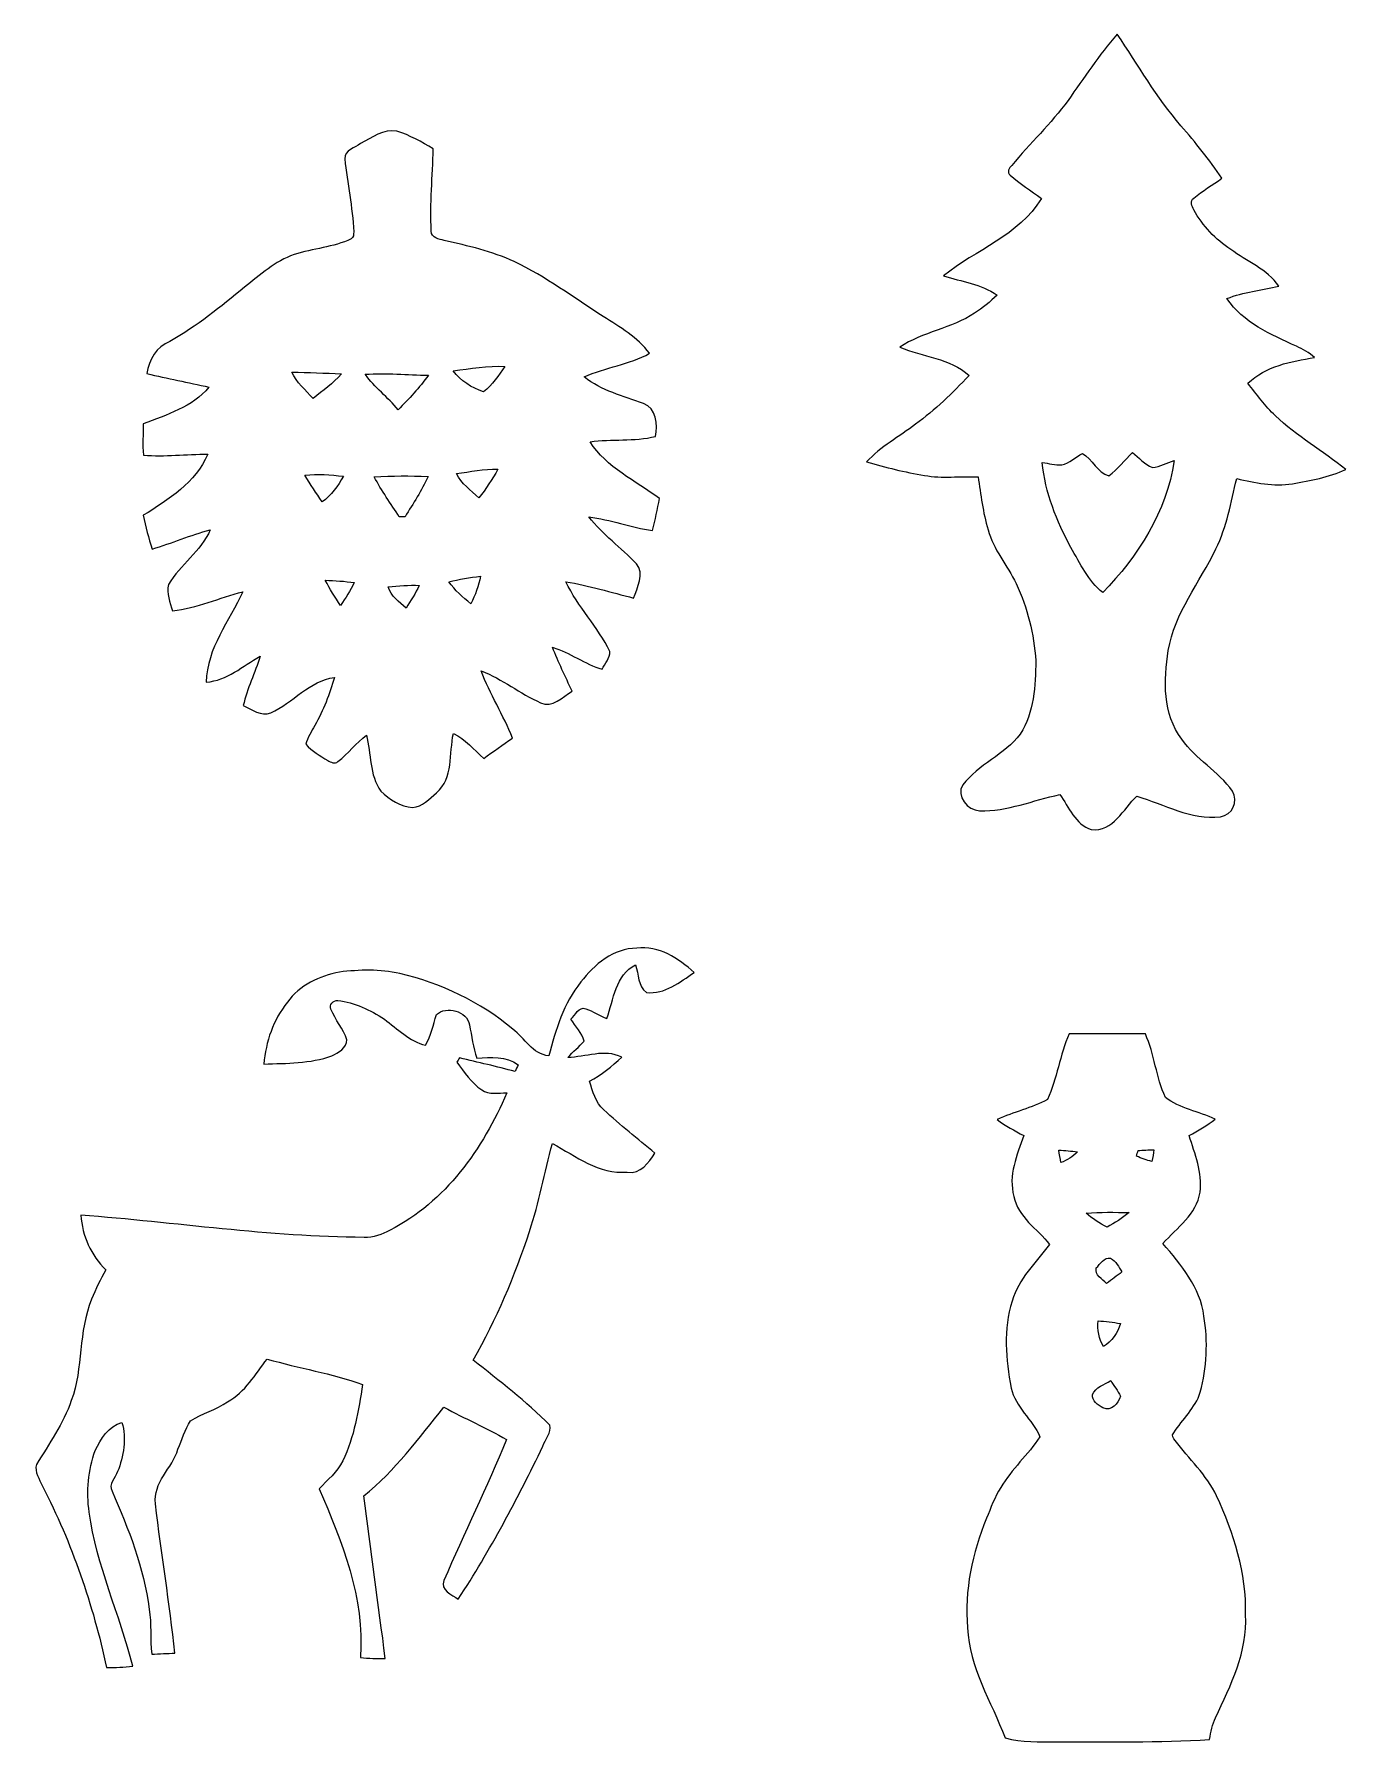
# Model space of a CAD drawing. Header units: centimetres. Extents: x -12.4 to 12.4, y -16.1 to 16.1.
import ezdxf

# ---------------------------------------------------------------- set-up
doc = ezdxf.new("R2010")
doc.units = ezdxf.units.CM
doc.header["$MEASUREMENT"] = 0
doc.layers.add('Layer 1', color=7, linetype='Continuous')

msp = doc.modelspace()

# ---------------------------------------------------------------- linework, layer by layer
at = {"layer": 'Layer 1', "color": 251, "lineweight": 9}
for points, knots in [([(8.05163, 16.1313), (8.44885, 15.55169), (8.79457, 14.93433), (9.2567, 14.40093), (9.2567, 14.40093), (9.53364, 14.08589), (9.79152, 13.75464), (10.03141, 13.40997), (10.03141, 13.40997), (9.85608, 13.28121), (9.66523, 13.17361), (9.49801, 13.03497), (9.49801, 13.03497), (9.42358, 12.98029), (9.46274, 12.87728), (9.49943, 12.81166), (9.49943, 12.81166), (9.67123, 12.51427), (9.90793, 12.25074), (10.19793, 12.06448), (10.19793, 12.06448), (10.49849, 11.83517), (10.88584, 11.69159), (11.10774, 11.37056), (11.10774, 11.37056), (10.77895, 11.29895), (10.43958, 11.25979), (10.1249, 11.13561), (10.1249, 11.13561), (10.42899, 10.67947), (10.95851, 10.45862), (11.43759, 10.23532), (11.43759, 10.23532), (11.56, 10.17923), (11.67994, 10.11503), (11.77978, 10.02295), (11.77978, 10.02295), (11.33528, 9.94957), (10.85974, 9.86314), (10.52389, 9.53612), (10.52389, 9.53612), (10.68688, 9.32304), (10.84457, 9.10361), (11.04248, 8.92088), (11.04248, 8.92088), (11.44394, 8.53106), (11.93924, 8.25836), (12.37174, 7.90629), (12.37174, 7.90629), (12.05459, 7.75812), (11.7057, 7.69744), (11.3635, 7.63782), (11.3635, 7.63782), (11.00684, 7.57785), (10.65724, 7.66146), (10.3108, 7.73378), (10.3108, 7.73378), (10.20216, 7.28646), (10.12455, 6.82361), (9.91675, 6.40804), (9.91675, 6.40804), (9.61126, 5.77022), (9.13888, 5.20083), (9.01753, 4.48611), (9.01753, 4.48611), (8.93144, 3.92448), (8.91064, 3.2856), (9.27329, 2.81253), (9.27329, 2.81253), (9.53506, 2.42976), (9.96721, 2.20998), (10.22897, 1.82828), (10.22897, 1.82828), (10.35103, 1.63566), (10.22191, 1.3732), (10.00318, 1.34744), (10.00318, 1.34744), (9.44369, 1.28253), (8.94239, 1.58133), (8.42416, 1.73656), (8.42416, 1.73656), (8.16804, 1.49878), (7.98036, 1.05005), (7.56197, 1.10403), (7.56197, 1.10403), (7.26528, 1.20104), (7.13934, 1.53018), (6.97001, 1.76513), (6.97001, 1.76513), (6.46554, 1.6593), (5.97659, 1.44516), (5.45342, 1.45927), (5.45342, 1.45927), (5.23046, 1.46774), (5.00292, 1.73585), (5.13486, 1.94611), (5.13486, 1.94611), (5.42943, 2.33804), (5.92473, 2.51655), (6.22071, 2.90813), (6.22071, 2.90813), (6.48564, 3.31559), (6.51281, 3.82147), (6.51457, 4.29243), (6.51457, 4.29243), (6.48247, 4.79549), (6.35864, 5.29467), (6.1438, 5.75117), (6.1438, 5.75117), (5.97482, 6.09407), (5.71553, 6.39499), (5.61393, 6.76928), (5.61393, 6.76928), (5.51586, 7.09455), (5.4767, 7.43251), (5.42378, 7.76729), (5.42378, 7.76729), (5.08653, 7.78387), (4.74679, 7.73307), (4.41272, 7.79481), (4.41272, 7.79481), (4.04266, 7.85619), (3.67789, 7.9465), (3.31841, 8.05128), (3.31841, 8.05128), (3.58369, 8.34019), (3.93788, 8.52399), (4.24339, 8.76459), (4.24339, 8.76459), (4.61451, 9.03129), (4.94224, 9.35162), (5.25516, 9.68323), (5.25516, 9.68323), (4.89814, 10.01413), (4.3732, 10.03213), (3.94529, 10.21804), (3.94529, 10.21804), (4.38061, 10.5052), (4.92319, 10.57364), (5.35958, 10.8601), (5.35958, 10.8601), (5.51515, 10.95429), (5.64956, 11.07882), (5.78432, 11.20053), (5.78432, 11.20053), (5.4827, 11.4136), (5.1144, 11.45488), (4.77291, 11.56494), (4.77291, 11.56494), (5.3818, 12.05919), (6.20095, 12.32589), (6.62076, 13.0265), (6.62076, 13.0265), (6.42603, 13.17643), (6.21083, 13.30202), (6.03056, 13.4703), (6.03056, 13.4703), (5.95965, 13.51616), (6.0161, 13.60894), (6.06125, 13.65057), (6.06125, 13.65057), (6.40556, 14.06861), (6.80456, 14.44079), (7.12453, 14.88), (7.12453, 14.88), (7.42615, 15.30227), (7.71225, 15.7376), (8.05163, 16.1313), (8.05163, 16.1313), (8.05163, 16.1313), (8.05163, 16.1313), (8.05163, 16.1313)], [0, 0, 0, 0, 0.02272727, 0.02272727, 0.02272727, 0.02272727, 0.04545455, 0.04545455, 0.04545455, 0.04545455, 0.06818182, 0.06818182, 0.06818182, 0.06818182, 0.09090909, 0.09090909, 0.09090909, 0.09090909, 0.11363636, 0.11363636, 0.11363636, 0.11363636, 0.13636364, 0.13636364, 0.13636364, 0.13636364, 0.15909091, 0.15909091, 0.15909091, 0.15909091, 0.18181818, 0.18181818, 0.18181818, 0.18181818, 0.20454545, 0.20454545, 0.20454545, 0.20454545, 0.22727273, 0.22727273, 0.22727273, 0.22727273, 0.25, 0.25, 0.25, 0.25, 0.27272727, 0.27272727, 0.27272727, 0.27272727, 0.29545455, 0.29545455, 0.29545455, 0.29545455, 0.31818182, 0.31818182, 0.31818182, 0.31818182, 0.34090909, 0.34090909, 0.34090909, 0.34090909, 0.36363636, 0.36363636, 0.36363636, 0.36363636, 0.38636364, 0.38636364, 0.38636364, 0.38636364, 0.40909091, 0.40909091, 0.40909091, 0.40909091, 0.43181818, 0.43181818, 0.43181818, 0.43181818, 0.45454545, 0.45454545, 0.45454545, 0.45454545, 0.47727273, 0.47727273, 0.47727273, 0.47727273, 0.5, 0.5, 0.5, 0.5, 0.52272727, 0.52272727, 0.52272727, 0.52272727, 0.54545455, 0.54545455, 0.54545455, 0.54545455, 0.56818182, 0.56818182, 0.56818182, 0.56818182, 0.59090909, 0.59090909, 0.59090909, 0.59090909, 0.61363636, 0.61363636, 0.61363636, 0.61363636, 0.63636364, 0.63636364, 0.63636364, 0.63636364, 0.65909091, 0.65909091, 0.65909091, 0.65909091, 0.68181818, 0.68181818, 0.68181818, 0.68181818, 0.70454545, 0.70454545, 0.70454545, 0.70454545, 0.72727273, 0.72727273, 0.72727273, 0.72727273, 0.75, 0.75, 0.75, 0.75, 0.77272727, 0.77272727, 0.77272727, 0.77272727, 0.79545455, 0.79545455, 0.79545455, 0.79545455, 0.81818182, 0.81818182, 0.81818182, 0.81818182, 0.84090909, 0.84090909, 0.84090909, 0.84090909, 0.86363636, 0.86363636, 0.86363636, 0.86363636, 0.88636364, 0.88636364, 0.88636364, 0.88636364, 0.90909091, 0.90909091, 0.90909091, 0.90909091, 0.93181818, 0.93181818, 0.93181818, 0.93181818, 0.95454545, 0.95454545, 0.95454545, 0.95454545, 1, 1, 1, 1]), ([(-6.24012, 14.06508), (-6.02739, 14.17797), (-5.80938, 14.34166), (-5.55291, 14.30179), (-5.55291, 14.30179), (-5.3102, 14.22171), (-5.08548, 14.09436), (-4.86499, 13.9663), (-4.86499, 13.9663), (-4.87768, 13.44772), (-4.93131, 12.92914), (-4.90415, 12.40985), (-4.90415, 12.40985), (-4.90803, 12.28602), (-4.74822, 12.25321), (-4.65932, 12.23593), (-4.65932, 12.23593), (-4.21129, 12.12798), (-3.7548, 12.03273), (-3.3357, 11.83411), (-3.3357, 11.83411), (-2.7388, 11.54978), (-2.20857, 11.15078), (-1.65365, 10.79624), (-1.65365, 10.79624), (-1.34145, 10.59375), (-1.00666, 10.40713), (-0.78018, 10.10233), (-0.78018, 10.10233), (-1.16576, 9.8843), (-1.61485, 9.84057), (-2.01278, 9.65677), (-2.01278, 9.65677), (-1.68682, 9.395), (-1.27936, 9.292), (-0.89589, 9.15124), (-0.89589, 9.15124), (-0.64965, 9.07185), (-0.62636, 8.74872), (-0.66835, 8.53176), (-0.66835, 8.53176), (-1.07333, 8.43404), (-1.4949, 8.48661), (-1.90483, 8.42981), (-1.90483, 8.42981), (-1.59192, 7.94615), (-1.04405, 7.69109), (-0.59284, 7.36019), (-0.59284, 7.36019), (-0.62989, 7.15663), (-0.67152, 6.95379), (-0.72655, 6.75411), (-0.72655, 6.75411), (-1.1326, 6.81162), (-1.5196, 6.95943), (-1.92635, 7.01129), (-1.92635, 7.01129), (-1.66283, 6.68109), (-1.3231, 6.42674), (-1.02853, 6.12758), (-1.02853, 6.12758), (-0.86414, 5.93884), (-1.01513, 5.67285), (-1.08286, 5.47812), (-1.08286, 5.47812), (-1.5069, 5.58536), (-1.92635, 5.71695), (-2.35921, 5.78539), (-2.35921, 5.78539), (-2.13872, 5.31266), (-1.75667, 4.93519), (-1.52842, 4.46741), (-1.52842, 4.46741), (-1.52418, 4.34147), (-1.62296, 4.24057), (-1.67517, 4.13227), (-1.67517, 4.13227), (-2.00678, 4.22681), (-2.28335, 4.45224), (-2.61355, 4.54714), (-2.61355, 4.54714), (-2.50173, 4.26633), (-2.37226, 3.99257), (-2.24244, 3.71917), (-2.24244, 3.71917), (-2.42342, 3.61933), (-2.61392, 3.38368), (-2.83793, 3.5015), (-2.83793, 3.5015), (-3.22845, 3.66978), (-3.56183, 3.94812), (-3.9587, 4.10475), (-3.9587, 4.10475), (-3.80101, 3.66202), (-3.53925, 3.26726), (-3.3671, 2.83123), (-3.3671, 2.83123), (-3.55195, 2.7074), (-3.73152, 2.57723), (-3.91284, 2.44881), (-3.91284, 2.44881), (-4.0984, 2.61039), (-4.25998, 2.81535), (-4.48681, 2.92083), (-4.48681, 2.92083), (-4.56654, 2.54124), (-4.48293, 2.08228), (-4.80361, 1.79723), (-4.80361, 1.79723), (-4.93659, 1.68399), (-5.07525, 1.53724), (-5.25728, 1.51819), (-5.25728, 1.51819), (-5.48694, 1.53794), (-5.69437, 1.67482), (-5.857, 1.82934), (-5.857, 1.82934), (-6.07467, 2.13802), (-6.03798, 2.53595), (-6.12758, 2.88802), (-6.12758, 2.88802), (-6.32408, 2.74021), (-6.4733, 2.54018), (-6.66592, 2.38884), (-6.66592, 2.38884), (-6.72342, 2.33487), (-6.8028, 2.37791), (-6.85995, 2.40895), (-6.85995, 2.40895), (-7.00141, 2.50314), (-7.16334, 2.57899), (-7.27164, 2.71446), (-7.27164, 2.71446), (-7.24236, 2.84428), (-7.16263, 2.95505), (-7.10407, 3.07288), (-7.10407, 3.07288), (-6.93685, 3.3551), (-6.82432, 3.66484), (-6.73083, 3.97811), (-6.73083, 3.97811), (-7.19932, 3.9132), (-7.5207, 3.50468), (-7.93275, 3.30748), (-7.93275, 3.30748), (-8.12288, 3.23657), (-8.2894, 3.3738), (-8.4545, 3.44647), (-8.4545, 3.44647), (-8.38536, 3.76926), (-8.22836, 4.06242), (-8.13877, 4.37886), (-8.13877, 4.37886), (-8.46544, 4.19365), (-8.76107, 3.91884), (-9.15512, 3.88956), (-9.15512, 3.88956), (-9.13819, 4.53267), (-8.72508, 5.04244), (-8.46121, 5.59841), (-8.46121, 5.59841), (-8.9043, 5.48059), (-9.33009, 5.2922), (-9.78977, 5.23541), (-9.78977, 5.23541), (-9.84092, 5.39486), (-9.89913, 5.56666), (-9.8702, 5.73529), (-9.8702, 5.73529), (-9.63913, 6.105), (-9.25848, 6.36324), (-9.07751, 6.76787), (-9.07751, 6.76787), (-9.44934, 6.66733), (-9.80529, 6.51705), (-10.17288, 6.40275), (-10.17288, 6.40275), (-10.24979, 6.60983), (-10.29389, 6.82714), (-10.34327, 7.04163), (-10.34327, 7.04163), (-9.86879, 7.33443), (-9.35303, 7.6604), (-9.12654, 8.19415), (-9.12654, 8.19415), (-9.53118, 8.20156), (-9.93547, 8.14265), (-10.33904, 8.17756), (-10.33904, 8.17756), (-10.3648, 8.37442), (-10.34363, 8.57409), (-10.34363, 8.77164), (-10.34363, 8.77164), (-9.90195, 8.93851), (-9.41829, 9.08633), (-9.10291, 9.46167), (-9.10291, 9.46167), (-9.49308, 9.5527), (-9.88749, 9.62537), (-10.2773, 9.71956), (-10.2773, 9.71956), (-10.23286, 9.98062), (-10.09704, 10.22404), (-9.84198, 10.32775), (-9.84198, 10.32775), (-9.33363, 10.6135), (-8.88172, 10.98357), (-8.43016, 11.3494), (-8.43016, 11.3494), (-8.13877, 11.58258), (-7.85337, 11.84434), (-7.49389, 11.96711), (-7.49389, 11.96711), (-7.13794, 12.08141), (-6.75517, 12.10293), (-6.41404, 12.2645), (-6.41404, 12.2645), (-6.36959, 12.2899), (-6.3717, 12.3534), (-6.36782, 12.39856), (-6.36782, 12.39856), (-6.39005, 12.86176), (-6.4913, 13.31613), (-6.53786, 13.77616), (-6.53786, 13.77616), (-6.55197, 13.94196), (-6.3396, 13.98253), (-6.24012, 14.06508), (-6.24012, 14.06508), (-6.24012, 14.06508), (-6.24012, 14.06508), (-6.24012, 14.06508)], [0, 0, 0, 0, 0.01694915, 0.01694915, 0.01694915, 0.01694915, 0.03389831, 0.03389831, 0.03389831, 0.03389831, 0.05084746, 0.05084746, 0.05084746, 0.05084746, 0.06779661, 0.06779661, 0.06779661, 0.06779661, 0.08474576, 0.08474576, 0.08474576, 0.08474576, 0.10169492, 0.10169492, 0.10169492, 0.10169492, 0.11864407, 0.11864407, 0.11864407, 0.11864407, 0.13559322, 0.13559322, 0.13559322, 0.13559322, 0.15254237, 0.15254237, 0.15254237, 0.15254237, 0.16949153, 0.16949153, 0.16949153, 0.16949153, 0.18644068, 0.18644068, 0.18644068, 0.18644068, 0.20338983, 0.20338983, 0.20338983, 0.20338983, 0.22033898, 0.22033898, 0.22033898, 0.22033898, 0.23728814, 0.23728814, 0.23728814, 0.23728814, 0.25423729, 0.25423729, 0.25423729, 0.25423729, 0.27118644, 0.27118644, 0.27118644, 0.27118644, 0.28813559, 0.28813559, 0.28813559, 0.28813559, 0.30508475, 0.30508475, 0.30508475, 0.30508475, 0.3220339, 0.3220339, 0.3220339, 0.3220339, 0.33898305, 0.33898305, 0.33898305, 0.33898305, 0.3559322, 0.3559322, 0.3559322, 0.3559322, 0.37288136, 0.37288136, 0.37288136, 0.37288136, 0.38983051, 0.38983051, 0.38983051, 0.38983051, 0.40677966, 0.40677966, 0.40677966, 0.40677966, 0.42372881, 0.42372881, 0.42372881, 0.42372881, 0.44067797, 0.44067797, 0.44067797, 0.44067797, 0.45762712, 0.45762712, 0.45762712, 0.45762712, 0.47457627, 0.47457627, 0.47457627, 0.47457627, 0.49152542, 0.49152542, 0.49152542, 0.49152542, 0.50847458, 0.50847458, 0.50847458, 0.50847458, 0.52542373, 0.52542373, 0.52542373, 0.52542373, 0.54237288, 0.54237288, 0.54237288, 0.54237288, 0.55932203, 0.55932203, 0.55932203, 0.55932203, 0.57627119, 0.57627119, 0.57627119, 0.57627119, 0.59322034, 0.59322034, 0.59322034, 0.59322034, 0.61016949, 0.61016949, 0.61016949, 0.61016949, 0.62711864, 0.62711864, 0.62711864, 0.62711864, 0.6440678, 0.6440678, 0.6440678, 0.6440678, 0.66101695, 0.66101695, 0.66101695, 0.66101695, 0.6779661, 0.6779661, 0.6779661, 0.6779661, 0.69491525, 0.69491525, 0.69491525, 0.69491525, 0.71186441, 0.71186441, 0.71186441, 0.71186441, 0.72881356, 0.72881356, 0.72881356, 0.72881356, 0.74576271, 0.74576271, 0.74576271, 0.74576271, 0.76271186, 0.76271186, 0.76271186, 0.76271186, 0.77966102, 0.77966102, 0.77966102, 0.77966102, 0.79661017, 0.79661017, 0.79661017, 0.79661017, 0.81355932, 0.81355932, 0.81355932, 0.81355932, 0.83050847, 0.83050847, 0.83050847, 0.83050847, 0.84745763, 0.84745763, 0.84745763, 0.84745763, 0.86440678, 0.86440678, 0.86440678, 0.86440678, 0.88135593, 0.88135593, 0.88135593, 0.88135593, 0.89830508, 0.89830508, 0.89830508, 0.89830508, 0.91525424, 0.91525424, 0.91525424, 0.91525424, 0.93220339, 0.93220339, 0.93220339, 0.93220339, 0.94915254, 0.94915254, 0.94915254, 0.94915254, 0.96610169, 0.96610169, 0.96610169, 0.96610169, 1, 1, 1, 1]), ([(-7.53799, 9.74532), (-7.44838, 9.5481), (-7.27728, 9.40665), (-7.1337, 9.24966), (-7.1337, 9.24966), (-6.95061, 9.39713), (-6.75764, 9.53647), (-6.59925, 9.7118), (-6.59925, 9.7118), (-6.91216, 9.72838), (-7.22507, 9.74461), (-7.53799, 9.74532), (-7.53799, 9.74532), (-7.53799, 9.74532), (-7.53799, 9.74532), (-7.53799, 9.74532)], [0, 0, 0, 0, 0.2, 0.2, 0.2, 0.2, 0.4, 0.4, 0.4, 0.4, 0.6, 0.6, 0.6, 0.6, 1, 1, 1, 1]), ([(-6.15122, 9.70651), (-5.97448, 9.45569), (-5.7233, 9.27083), (-5.52786, 9.03553), (-5.52786, 9.03553), (-5.32537, 9.24048), (-5.12781, 9.45251), (-4.95812, 9.68605), (-4.95812, 9.68605), (-5.3557, 9.69487), (-5.75364, 9.73121), (-6.15122, 9.70651), (-6.15122, 9.70651), (-6.15122, 9.70651), (-6.15122, 9.70651), (-6.15122, 9.70651)], [0, 0, 0, 0, 0.2, 0.2, 0.2, 0.2, 0.4, 0.4, 0.4, 0.4, 0.6, 0.6, 0.6, 0.6, 1, 1, 1, 1]), ([(-4.48717, 9.77248), (-4.35205, 9.58092), (-4.13933, 9.44616), (-3.91778, 9.37702), (-3.91778, 9.37702), (-3.74668, 9.49907), (-3.63556, 9.6864), (-3.51138, 9.85291), (-3.51138, 9.85291), (-3.83876, 9.87337), (-4.16367, 9.8134), (-4.48717, 9.77248), (-4.48717, 9.77248), (-4.48717, 9.77248), (-4.48717, 9.77248), (-4.48717, 9.77248)], [0, 0, 0, 0, 0.2, 0.2, 0.2, 0.2, 0.4, 0.4, 0.4, 0.4, 0.6, 0.6, 0.6, 0.6, 1, 1, 1, 1]), ([(7.39475, 8.21144), (7.26564, 8.14018), (7.15381, 8.02835), (7.00705, 7.99413), (7.00705, 7.99413), (6.88252, 7.98707), (6.76011, 8.02341), (6.63734, 8.03858), (6.63734, 8.03858), (6.69096, 7.47061), (6.91251, 6.93015), (7.1785, 6.43026), (7.1785, 6.43026), (7.35383, 6.13252), (7.50553, 5.80161), (7.78104, 5.58078), (7.78104, 5.58078), (8.44497, 6.26446), (8.99178, 7.11677), (9.13006, 8.07527), (9.13006, 8.07527), (8.99072, 8.03858), (8.86372, 7.95285), (8.71838, 7.94368), (8.71838, 7.94368), (8.57197, 8.00612), (8.46473, 8.13171), (8.34196, 8.22802), (8.34196, 8.22802), (8.1945, 8.08056), (8.0615, 7.91722), (7.8964, 7.78881), (7.8964, 7.78881), (7.67909, 7.84349), (7.58173, 8.10066), (7.39475, 8.21144)], [0, 0, 0, 0, 0.1, 0.1, 0.1, 0.1, 0.2, 0.2, 0.2, 0.2, 0.3, 0.3, 0.3, 0.3, 0.4, 0.4, 0.4, 0.4, 0.5, 0.5, 0.5, 0.5, 0.6, 0.6, 0.6, 0.6, 0.7, 0.7, 0.7, 0.7, 0.8, 0.8, 0.8, 0.8, 1, 1, 1, 1]), ([(-7.29069, 7.79763), (-7.18697, 7.62653), (-7.0755, 7.46073), (-6.96437, 7.29422), (-6.96437, 7.29422), (-6.7908, 7.41698), (-6.66698, 7.59549), (-6.56397, 7.77929), (-6.56397, 7.77929), (-6.80562, 7.8061), (-7.04833, 7.82938), (-7.29069, 7.79763), (-7.29069, 7.79763), (-7.29069, 7.79763), (-7.29069, 7.79763), (-7.29069, 7.79763)], [0, 0, 0, 0, 0.2, 0.2, 0.2, 0.2, 0.4, 0.4, 0.4, 0.4, 0.6, 0.6, 0.6, 0.6, 1, 1, 1, 1]), ([(-5.98118, 7.76906), (-5.84501, 7.50377), (-5.66862, 7.26176), (-5.5074, 7.01129), (-5.5074, 7.01129), (-5.48023, 7.01235), (-5.42626, 7.01446), (-5.3991, 7.01552), (-5.3991, 7.01552), (-5.2474, 7.26423), (-5.08089, 7.50659), (-4.96518, 7.7747), (-4.96518, 7.7747), (-5.30385, 7.78952), (-5.64287, 7.78775), (-5.98118, 7.76906), (-5.98118, 7.76906), (-5.98118, 7.76906), (-5.98118, 7.76906), (-5.98118, 7.76906)], [0, 0, 0, 0, 0.16666667, 0.16666667, 0.16666667, 0.16666667, 0.33333333, 0.33333333, 0.33333333, 0.33333333, 0.5, 0.5, 0.5, 0.5, 0.66666667, 0.66666667, 0.66666667, 0.66666667, 1, 1, 1, 1]), ([(-4.42825, 7.82903), (-4.333, 7.63959), (-4.15731, 7.51329), (-4.00562, 7.37183), (-4.00562, 7.37183), (-3.86875, 7.53904), (-3.75162, 7.72214), (-3.6465, 7.91087), (-3.6465, 7.91087), (-3.90967, 7.92322), (-4.1693, 7.86395), (-4.42825, 7.82903), (-4.42825, 7.82903), (-4.42825, 7.82903), (-4.42825, 7.82903), (-4.42825, 7.82903)], [0, 0, 0, 0, 0.2, 0.2, 0.2, 0.2, 0.4, 0.4, 0.4, 0.4, 0.6, 0.6, 0.6, 0.6, 1, 1, 1, 1]), ([(-6.9051, 5.81361), (-6.82185, 5.6478), (-6.71884, 5.49399), (-6.61759, 5.33842), (-6.61759, 5.33842), (-6.52481, 5.47882), (-6.42709, 5.61746), (-6.35795, 5.77163), (-6.35795, 5.77163), (-6.53963, 5.79385), (-6.72201, 5.81114), (-6.9051, 5.81361), (-6.9051, 5.81361), (-6.9051, 5.81361), (-6.9051, 5.81361), (-6.9051, 5.81361)], [0, 0, 0, 0, 0.2, 0.2, 0.2, 0.2, 0.4, 0.4, 0.4, 0.4, 0.6, 0.6, 0.6, 0.6, 1, 1, 1, 1]), ([(-4.57395, 5.78433), (-4.45577, 5.62699), (-4.31042, 5.49293), (-4.15802, 5.36911), (-4.15802, 5.36911), (-4.07018, 5.5328), (-4.01021, 5.71025), (-3.9707, 5.89157), (-3.9707, 5.89157), (-4.17355, 5.86688), (-4.37569, 5.83478), (-4.57395, 5.78433), (-4.57395, 5.78433), (-4.57395, 5.78433), (-4.57395, 5.78433), (-4.57395, 5.78433)], [0, 0, 0, 0, 0.2, 0.2, 0.2, 0.2, 0.4, 0.4, 0.4, 0.4, 0.6, 0.6, 0.6, 0.6, 1, 1, 1, 1]), ([(-5.71765, 5.68802), (-5.66615, 5.51481), (-5.50775, 5.40439), (-5.37828, 5.28938), (-5.37828, 5.28938), (-5.2922, 5.43014), (-5.20048, 5.56737), (-5.12957, 5.7166), (-5.12957, 5.7166), (-5.32572, 5.72929), (-5.52257, 5.70707), (-5.71765, 5.68802)], [0, 0, 0, 0, 0.25, 0.25, 0.25, 0.25, 0.5, 0.5, 0.5, 0.5, 1, 1, 1, 1]), ([(-2.0784, -1.77535), (-1.82546, -1.44762), (-1.46033, -1.13648), (-1.02324, -1.13858), (-1.02324, -1.13858), (-0.60343, -1.08002), (-0.23478, -1.33191), (0.06297, -1.59649), (0.06297, -1.59649), (-0.20621, -1.77535), (-0.49266, -2.01524), (-0.83768, -1.9729), (-0.83768, -1.9729), (-1.00454, -1.85719), (-0.98373, -1.62753), (-1.0437, -1.45256), (-1.0437, -1.45256), (-1.42647, -1.642), (-1.4561, -2.10766), (-1.58874, -2.46432), (-1.58874, -2.46432), (-1.72738, -2.41493), (-1.84839, -2.32815), (-1.98668, -2.27982), (-1.98668, -2.27982), (-2.12107, -2.23008), (-2.18212, -2.40683), (-2.26502, -2.47667), (-2.26502, -2.47667), (-2.18, -2.61284), (-2.06041, -2.73491), (-2.01384, -2.89225), (-2.01384, -2.89225), (-2.1098, -3.00338), (-2.22903, -3.09228), (-2.3257, -3.20305), (-2.3257, -3.20305), (-1.98844, -3.1974), (-1.62684, -3.03371), (-1.30546, -3.19564), (-1.30546, -3.19564), (-1.48997, -3.37168), (-1.68964, -3.53184), (-1.91647, -3.65037), (-1.91647, -3.65037), (-1.8498, -3.83946), (-1.80429, -4.05254), (-1.6466, -4.19082), (-1.6466, -4.19082), (-1.33298, -4.47375), (-1.00772, -4.74363), (-0.67858, -5.00855), (-0.67858, -5.00855), (-0.79958, -5.18848), (-0.94775, -5.41108), (-1.20175, -5.36769), (-1.20175, -5.36769), (-1.73726, -5.4132), (-2.17259, -5.06713), (-2.61497, -4.82653), (-2.61497, -4.82653), (-2.7642, -5.37863), (-2.86509, -5.94413), (-3.04889, -6.48706), (-3.04889, -6.48706), (-3.32159, -7.32984), (-3.67648, -8.14581), (-4.10934, -8.91875), (-4.10934, -8.91875), (-3.61792, -9.31598), (-3.11027, -9.69944), (-2.6633, -10.14712), (-2.6633, -10.14712), (-2.62662, -10.28224), (-2.75503, -10.41805), (-2.79489, -10.54612), (-2.79489, -10.54612), (-3.27185, -11.53883), (-3.79396, -12.51144), (-4.39297, -13.43643), (-4.39297, -13.43643), (-4.5101, -13.35529), (-4.73834, -13.26498), (-4.66707, -13.08612), (-4.66707, -13.08612), (-4.27903, -12.19394), (-3.85252, -11.318), (-3.47963, -10.41875), (-3.47963, -10.41875), (-3.86804, -10.20392), (-4.27268, -10.01907), (-4.66391, -9.80987), (-4.66391, -9.80987), (-5.13663, -10.39336), (-5.58748, -11.00931), (-6.17732, -11.4831), (-6.17732, -11.4831), (-6.05279, -12.50791), (-5.90216, -13.52956), (-5.77198, -14.55367), (-5.77198, -14.55367), (-5.92897, -14.55861), (-6.08631, -14.55544), (-6.24223, -14.53674), (-6.24223, -14.53674), (-6.15722, -13.41385), (-6.58972, -12.35834), (-7.02152, -11.34904), (-7.02152, -11.34904), (-6.86383, -11.18359), (-6.67897, -11.0333), (-6.57702, -10.82446), (-6.57702, -10.82446), (-6.35618, -10.3722), (-6.27998, -9.87055), (-6.20131, -9.37877), (-6.20131, -9.37877), (-6.78763, -9.16993), (-7.40675, -9.07362), (-8.00295, -8.899), (-8.00295, -8.899), (-8.22695, -9.18863), (-8.41923, -9.52412), (-8.7519, -9.70545), (-8.7519, -9.70545), (-8.96427, -9.8649), (-9.23202, -9.9217), (-9.45075, -10.06669), (-9.45075, -10.06669), (-9.56434, -10.22684), (-9.60491, -10.42617), (-9.68852, -10.60291), (-9.68852, -10.60291), (-9.79435, -10.96522), (-10.16548, -11.23192), (-10.11467, -11.6362), (-10.11467, -11.6362), (-10.0032, -12.57706), (-9.84656, -13.51263), (-9.74602, -14.45525), (-9.74602, -14.45525), (-9.89207, -14.46125), (-10.03776, -14.4676), (-10.18347, -14.4743), (-10.18347, -14.4743), (-10.21733, -14.19172), (-10.18594, -13.90527), (-10.23108, -13.6234), (-10.23108, -13.6234), (-10.33656, -12.84764), (-10.61703, -12.10998), (-10.93242, -11.39772), (-10.93242, -11.39772), (-11.00862, -11.26226), (-10.87562, -11.14478), (-10.82764, -11.0266), (-10.82764, -11.0266), (-10.71475, -10.73626), (-10.66078, -10.40183), (-10.7458, -10.09633), (-10.7458, -10.09633), (-10.99944, -10.16653), (-11.14585, -10.4043), (-11.25238, -10.62832), (-11.25238, -10.62832), (-11.38503, -10.99803), (-11.42348, -11.40231), (-11.36527, -11.79107), (-11.36527, -11.79107), (-11.22804, -12.7979), (-10.78813, -13.72535), (-10.54224, -14.70466), (-10.54224, -14.70466), (-10.70664, -14.71913), (-10.87174, -14.72548), (-11.03684, -14.72971), (-11.03684, -14.72971), (-11.29295, -13.5405), (-11.69018, -12.3795), (-12.24933, -11.29824), (-12.24933, -11.29824), (-12.30084, -11.17053), (-12.40456, -11.03507), (-12.36152, -10.89113), (-12.36152, -10.89113), (-12.12269, -10.50026), (-11.85317, -10.12102), (-11.70323, -9.68393), (-11.70323, -9.68393), (-11.47428, -9.06621), (-11.57659, -8.37936), (-11.31906, -7.77011), (-11.31906, -7.77011), (-11.2478, -7.57608), (-11.14726, -7.39511), (-11.05165, -7.21272), (-11.05165, -7.21272), (-11.33388, -6.94002), (-11.49333, -6.56961), (-11.52367, -6.18085), (-11.52367, -6.18085), (-9.74037, -6.31631), (-7.96555, -6.59183), (-6.17415, -6.59995), (-6.17415, -6.59995), (-5.99741, -6.61512), (-5.83407, -6.54385), (-5.68273, -6.46307), (-5.68273, -6.46307), (-4.63639, -5.93602), (-3.92801, -4.92496), (-3.4761, -3.87192), (-3.4761, -3.87192), (-3.63591, -3.86909), (-3.80948, -3.90896), (-3.95094, -3.81406), (-3.95094, -3.81406), (-4.14532, -3.67753), (-4.28255, -3.47927), (-4.42155, -3.29124), (-4.42155, -3.29124), (-4.40813, -3.27043), (-4.38133, -3.2288), (-4.36792, -3.20799), (-4.36792, -3.20799), (-4.01973, -3.2983), (-3.6666, -3.36815), (-3.32159, -3.4694), (-3.32159, -3.4694), (-3.30218, -3.426), (-3.28278, -3.38332), (-3.26303, -3.34028), (-3.26303, -3.34028), (-3.49022, -3.16601), (-3.77491, -3.19846), (-4.04055, -3.2154), (-4.04055, -3.2154), (-4.11675, -3.0129), (-4.13968, -2.79665), (-4.18095, -2.58638), (-4.18095, -2.58638), (-4.22505, -2.3218), (-4.62087, -2.21879), (-4.80467, -2.39271), (-4.80467, -2.39271), (-4.87099, -2.58463), (-4.90415, -2.79277), (-5.00963, -2.97127), (-5.00963, -2.97127), (-5.31655, -2.89366), (-5.54303, -2.66083), (-5.78997, -2.4795), (-5.78997, -2.4795), (-6.0542, -2.3024), (-6.35054, -2.16164), (-6.6698, -2.12495), (-6.6698, -2.12495), (-6.75588, -2.11507), (-6.84055, -2.20785), (-6.79892, -2.29217), (-6.79892, -2.29217), (-6.71672, -2.49184), (-6.56432, -2.65871), (-6.49623, -2.86615), (-6.49623, -2.86615), (-6.49412, -3.02278), (-6.65957, -3.11133), (-6.77987, -3.17165), (-6.77987, -3.17165), (-7.19121, -3.31947), (-7.63535, -3.30888), (-8.06574, -3.32617), (-8.06574, -3.32617), (-8.02764, -2.90601), (-7.89323, -2.48761), (-7.61948, -2.15988), (-7.61948, -2.15988), (-7.39793, -1.83073), (-7.01305, -1.66951), (-6.63946, -1.58696), (-6.63946, -1.58696), (-6.26128, -1.54675), (-5.87182, -1.52664), (-5.49858, -1.6173), (-5.49858, -1.6173), (-4.72211, -1.79969), (-3.97634, -2.1493), (-3.36498, -2.66436), (-3.36498, -2.66436), (-3.1385, -2.83792), (-2.99315, -3.13708), (-2.6813, -3.17377), (-2.6813, -3.17377), (-2.555, -2.68094), (-2.40648, -2.17646), (-2.0784, -1.77535)], [0, 0, 0, 0, 0.01333333, 0.01333333, 0.01333333, 0.01333333, 0.02666667, 0.02666667, 0.02666667, 0.02666667, 0.04, 0.04, 0.04, 0.04, 0.05333333, 0.05333333, 0.05333333, 0.05333333, 0.06666667, 0.06666667, 0.06666667, 0.06666667, 0.08, 0.08, 0.08, 0.08, 0.09333333, 0.09333333, 0.09333333, 0.09333333, 0.10666667, 0.10666667, 0.10666667, 0.10666667, 0.12, 0.12, 0.12, 0.12, 0.13333333, 0.13333333, 0.13333333, 0.13333333, 0.14666667, 0.14666667, 0.14666667, 0.14666667, 0.16, 0.16, 0.16, 0.16, 0.17333333, 0.17333333, 0.17333333, 0.17333333, 0.18666667, 0.18666667, 0.18666667, 0.18666667, 0.2, 0.2, 0.2, 0.2, 0.21333333, 0.21333333, 0.21333333, 0.21333333, 0.22666667, 0.22666667, 0.22666667, 0.22666667, 0.24, 0.24, 0.24, 0.24, 0.25333333, 0.25333333, 0.25333333, 0.25333333, 0.26666667, 0.26666667, 0.26666667, 0.26666667, 0.28, 0.28, 0.28, 0.28, 0.29333333, 0.29333333, 0.29333333, 0.29333333, 0.30666667, 0.30666667, 0.30666667, 0.30666667, 0.32, 0.32, 0.32, 0.32, 0.33333333, 0.33333333, 0.33333333, 0.33333333, 0.34666667, 0.34666667, 0.34666667, 0.34666667, 0.36, 0.36, 0.36, 0.36, 0.37333333, 0.37333333, 0.37333333, 0.37333333, 0.38666667, 0.38666667, 0.38666667, 0.38666667, 0.4, 0.4, 0.4, 0.4, 0.41333333, 0.41333333, 0.41333333, 0.41333333, 0.42666667, 0.42666667, 0.42666667, 0.42666667, 0.44, 0.44, 0.44, 0.44, 0.45333333, 0.45333333, 0.45333333, 0.45333333, 0.46666667, 0.46666667, 0.46666667, 0.46666667, 0.48, 0.48, 0.48, 0.48, 0.49333333, 0.49333333, 0.49333333, 0.49333333, 0.50666667, 0.50666667, 0.50666667, 0.50666667, 0.52, 0.52, 0.52, 0.52, 0.53333333, 0.53333333, 0.53333333, 0.53333333, 0.54666667, 0.54666667, 0.54666667, 0.54666667, 0.56, 0.56, 0.56, 0.56, 0.57333333, 0.57333333, 0.57333333, 0.57333333, 0.58666667, 0.58666667, 0.58666667, 0.58666667, 0.6, 0.6, 0.6, 0.6, 0.61333333, 0.61333333, 0.61333333, 0.61333333, 0.62666667, 0.62666667, 0.62666667, 0.62666667, 0.64, 0.64, 0.64, 0.64, 0.65333333, 0.65333333, 0.65333333, 0.65333333, 0.66666667, 0.66666667, 0.66666667, 0.66666667, 0.68, 0.68, 0.68, 0.68, 0.69333333, 0.69333333, 0.69333333, 0.69333333, 0.70666667, 0.70666667, 0.70666667, 0.70666667, 0.72, 0.72, 0.72, 0.72, 0.73333333, 0.73333333, 0.73333333, 0.73333333, 0.74666667, 0.74666667, 0.74666667, 0.74666667, 0.76, 0.76, 0.76, 0.76, 0.77333333, 0.77333333, 0.77333333, 0.77333333, 0.78666667, 0.78666667, 0.78666667, 0.78666667, 0.8, 0.8, 0.8, 0.8, 0.81333333, 0.81333333, 0.81333333, 0.81333333, 0.82666667, 0.82666667, 0.82666667, 0.82666667, 0.84, 0.84, 0.84, 0.84, 0.85333333, 0.85333333, 0.85333333, 0.85333333, 0.86666667, 0.86666667, 0.86666667, 0.86666667, 0.88, 0.88, 0.88, 0.88, 0.89333333, 0.89333333, 0.89333333, 0.89333333, 0.90666667, 0.90666667, 0.90666667, 0.90666667, 0.92, 0.92, 0.92, 0.92, 0.93333333, 0.93333333, 0.93333333, 0.93333333, 0.94666667, 0.94666667, 0.94666667, 0.94666667, 0.96, 0.96, 0.96, 0.96, 0.97333333, 0.97333333, 0.97333333, 0.97333333, 1, 1, 1, 1]), ([(7.14816, -2.75608), (7.62653, -2.7582), (8.1056, -2.7582), (8.58467, -2.75608), (8.58467, -2.75608), (8.75647, -3.14096), (8.78928, -3.57382), (8.9632, -3.95588), (8.9632, -3.95588), (9.23554, -4.16754), (9.59468, -4.22434), (9.90618, -4.36544), (9.90618, -4.36544), (9.75166, -4.48469), (9.58126, -4.58135), (9.41229, -4.67872), (9.41229, -4.67872), (9.51918, -5.02549), (9.66594, -5.3744), (9.61866, -5.74622), (9.61866, -5.74622), (9.55799, -6.16532), (9.18016, -6.42038), (8.91769, -6.71601), (8.91769, -6.71601), (9.25495, -7.11923), (9.62643, -7.54645), (9.69204, -8.08902), (9.69204, -8.08902), (9.76895, -8.56491), (9.7499, -9.06163), (9.62149, -9.5273), (9.62149, -9.5273), (9.52835, -9.82538), (9.28705, -10.03706), (9.12053, -10.29106), (9.12053, -10.29106), (9.07468, -10.33903), (9.1156, -10.39478), (9.14559, -10.43817), (9.14559, -10.43817), (9.4084, -10.78565), (9.74143, -11.08622), (9.93158, -11.48486), (9.93158, -11.48486), (10.25295, -12.18865), (10.49849, -12.94677), (10.47909, -13.72958), (10.47909, -13.72958), (10.52072, -14.42491), (10.1958, -15.06203), (9.91288, -15.67515), (9.91288, -15.67515), (9.84867, -15.80356), (9.82009, -15.94538), (9.79752, -16.08649), (9.79752, -16.08649), (8.83726, -16.14999), (7.87453, -16.12353), (6.91286, -16.1313), (6.91286, -16.1313), (6.58654, -16.12777), (6.25422, -16.14188), (5.93637, -16.05686), (5.93637, -16.05686), (5.67531, -15.37282), (5.25868, -14.72583), (5.22623, -13.97582), (5.22623, -13.97582), (5.15991, -13.26709), (5.32289, -12.56189), (5.585, -11.90749), (5.585, -11.90749), (5.66614, -11.71099), (5.73846, -11.5092), (5.85241, -11.32858), (5.85241, -11.32858), (6.05773, -10.97721), (6.37134, -10.70734), (6.59324, -10.36761), (6.59324, -10.36761), (6.45107, -10.03953), (6.13004, -9.80916), (6.04891, -9.44651), (6.04891, -9.44651), (5.95366, -8.90676), (5.8958, -8.33561), (6.06972, -7.80433), (6.06972, -7.80433), (6.18966, -7.38241), (6.51845, -7.07514), (6.77386, -6.73435), (6.77386, -6.73435), (6.54879, -6.43731), (6.17379, -6.22036), (6.10253, -5.82842), (6.10253, -5.82842), (5.98788, -5.4326), (6.16215, -5.04349), (6.28774, -4.6759), (6.28774, -4.6759), (6.11558, -4.58346), (5.94131, -4.49351), (5.78538, -4.37461), (5.78538, -4.37461), (6.09618, -4.23281), (6.43626, -4.15555), (6.73823, -3.99609), (6.73823, -3.99609), (6.91674, -3.60133), (6.96648, -3.15366), (7.14816, -2.75608), (7.14816, -2.75608), (7.14816, -2.75608), (7.14816, -2.75608), (7.14816, -2.75608)], [0, 0, 0, 0, 0.03333333, 0.03333333, 0.03333333, 0.03333333, 0.06666667, 0.06666667, 0.06666667, 0.06666667, 0.1, 0.1, 0.1, 0.1, 0.13333333, 0.13333333, 0.13333333, 0.13333333, 0.16666667, 0.16666667, 0.16666667, 0.16666667, 0.2, 0.2, 0.2, 0.2, 0.23333333, 0.23333333, 0.23333333, 0.23333333, 0.26666667, 0.26666667, 0.26666667, 0.26666667, 0.3, 0.3, 0.3, 0.3, 0.33333333, 0.33333333, 0.33333333, 0.33333333, 0.36666667, 0.36666667, 0.36666667, 0.36666667, 0.4, 0.4, 0.4, 0.4, 0.43333333, 0.43333333, 0.43333333, 0.43333333, 0.46666667, 0.46666667, 0.46666667, 0.46666667, 0.5, 0.5, 0.5, 0.5, 0.53333333, 0.53333333, 0.53333333, 0.53333333, 0.56666667, 0.56666667, 0.56666667, 0.56666667, 0.6, 0.6, 0.6, 0.6, 0.63333333, 0.63333333, 0.63333333, 0.63333333, 0.66666667, 0.66666667, 0.66666667, 0.66666667, 0.7, 0.7, 0.7, 0.7, 0.73333333, 0.73333333, 0.73333333, 0.73333333, 0.76666667, 0.76666667, 0.76666667, 0.76666667, 0.8, 0.8, 0.8, 0.8, 0.83333333, 0.83333333, 0.83333333, 0.83333333, 0.86666667, 0.86666667, 0.86666667, 0.86666667, 0.9, 0.9, 0.9, 0.9, 0.93333333, 0.93333333, 0.93333333, 0.93333333, 1, 1, 1, 1]), ([(6.95131, -4.95106), (6.9626, -5.03044), (6.97565, -5.10946), (6.98941, -5.18883), (6.98941, -5.18883), (7.10583, -5.14192), (7.21519, -5.0763), (7.30409, -4.98634), (7.30409, -4.98634), (7.18732, -4.96869), (7.06738, -4.95882), (6.95131, -4.95106), (6.95131, -4.95106), (6.95131, -4.95106), (6.95131, -4.95106), (6.95131, -4.95106)], [0, 0, 0, 0, 0.2, 0.2, 0.2, 0.2, 0.4, 0.4, 0.4, 0.4, 0.6, 0.6, 0.6, 0.6, 1, 1, 1, 1]), ([(8.44638, -4.95846), (8.44003, -4.98528), (8.42663, -5.0389), (8.41993, -5.0657), (8.41993, -5.0657), (8.51306, -5.10628), (8.6076, -5.14615), (8.70814, -5.16414), (8.70814, -5.16414), (8.72861, -5.09217), (8.73601, -5.01774), (8.74342, -4.94365), (8.74342, -4.94365), (8.64394, -4.94788), (8.5448, -4.95283), (8.44638, -4.95846), (8.44638, -4.95846), (8.44638, -4.95846), (8.44638, -4.95846), (8.44638, -4.95846)], [0, 0, 0, 0, 0.16666667, 0.16666667, 0.16666667, 0.16666667, 0.33333333, 0.33333333, 0.33333333, 0.33333333, 0.5, 0.5, 0.5, 0.5, 0.66666667, 0.66666667, 0.66666667, 0.66666667, 1, 1, 1, 1]), ([(7.46425, -6.14239), (7.58384, -6.24999), (7.72531, -6.32725), (7.86254, -6.4105), (7.86254, -6.4105), (8.00471, -6.32266), (8.15323, -6.24152), (8.2788, -6.12934), (8.2788, -6.12934), (8.00717, -6.12969), (7.73483, -6.1177), (7.46425, -6.14239), (7.46425, -6.14239), (7.46425, -6.14239), (7.46425, -6.14239), (7.46425, -6.14239)], [0, 0, 0, 0, 0.2, 0.2, 0.2, 0.2, 0.4, 0.4, 0.4, 0.4, 0.6, 0.6, 0.6, 0.6, 1, 1, 1, 1]), ([(7.65828, -7.17815), (7.62441, -7.31467), (7.77258, -7.38981), (7.85372, -7.47166), (7.85372, -7.47166), (7.95002, -7.39899), (8.04598, -7.32561), (8.14299, -7.25329), (8.14299, -7.25329), (8.08514, -7.15733), (8.02763, -7.05397), (7.92956, -6.994), (7.92956, -6.994), (7.80574, -6.97036), (7.73413, -7.10583), (7.65828, -7.17815), (7.65828, -7.17815), (7.65828, -7.17815), (7.65828, -7.17815), (7.65828, -7.17815)], [0, 0, 0, 0, 0.16666667, 0.16666667, 0.16666667, 0.16666667, 0.33333333, 0.33333333, 0.33333333, 0.33333333, 0.5, 0.5, 0.5, 0.5, 0.66666667, 0.66666667, 0.66666667, 0.66666667, 1, 1, 1, 1]), ([(7.69214, -8.17616), (7.67944, -8.34654), (7.7052, -8.51482), (7.79516, -8.66439), (7.79516, -8.66439), (7.94756, -8.55963), (8.06714, -8.41146), (8.11265, -8.22801), (8.11265, -8.22801), (7.974, -8.20507), (7.83114, -8.18709), (7.69214, -8.17616), (7.69214, -8.17616), (7.69214, -8.17616), (7.69214, -8.17616), (7.69214, -8.17616)], [0, 0, 0, 0, 0.2, 0.2, 0.2, 0.2, 0.4, 0.4, 0.4, 0.4, 0.6, 0.6, 0.6, 0.6, 1, 1, 1, 1]), ([(7.58561, -9.57139), (7.56761, -9.69134), (7.69497, -9.76965), (7.78493, -9.82186), (7.78493, -9.82186), (7.94579, -9.90089), (8.07209, -9.73579), (8.11301, -9.6035), (8.11301, -9.6035), (8.06962, -9.49519), (7.98989, -9.40559), (7.93097, -9.3075), (7.93097, -9.3075), (7.81103, -9.37877), (7.64664, -9.4324), (7.58561, -9.57139)], [0, 0, 0, 0, 0.2, 0.2, 0.2, 0.2, 0.4, 0.4, 0.4, 0.4, 0.6, 0.6, 0.6, 0.6, 1, 1, 1, 1])]:
    msp.add_open_spline(points, degree=3, knots=knots, dxfattribs=at)

doc.saveas('drawing.dxf')
